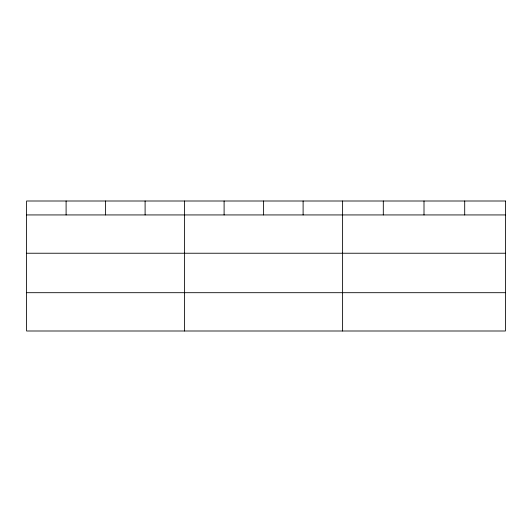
<?xml version="1.0" encoding="UTF-8"?>
<svg xmlns="http://www.w3.org/2000/svg" width="532" height="532" viewBox="0 0 532 532"><rect width="100%" height="100%" fill="white"/><g stroke="black" fill="none" stroke-linecap="round" stroke-linejoin="round"><path stroke-width="0.8" d="M26.6 214.935L505.4 214.935M26.6 253.232L505.4 253.232M26.6 292.693L505.4 292.693M464.702 201.003L464.702 214.935M424.004 201.003L424.004 214.935M383.306 201.003L383.306 214.935M342.608 201.003L342.608 330.997M303.107 201.003L303.107 214.935M263.606 201.003L263.606 214.935M224.105 201.003L224.105 214.935M184.604 201.003L184.604 330.997M145.103 201.003L145.103 214.935M105.602 201.003L105.602 214.935M66.101 201.003L66.101 214.935M505.4 201.003L26.6 201.003L26.6 330.997L505.4 330.997L505.4 201.003"/></g></svg>
